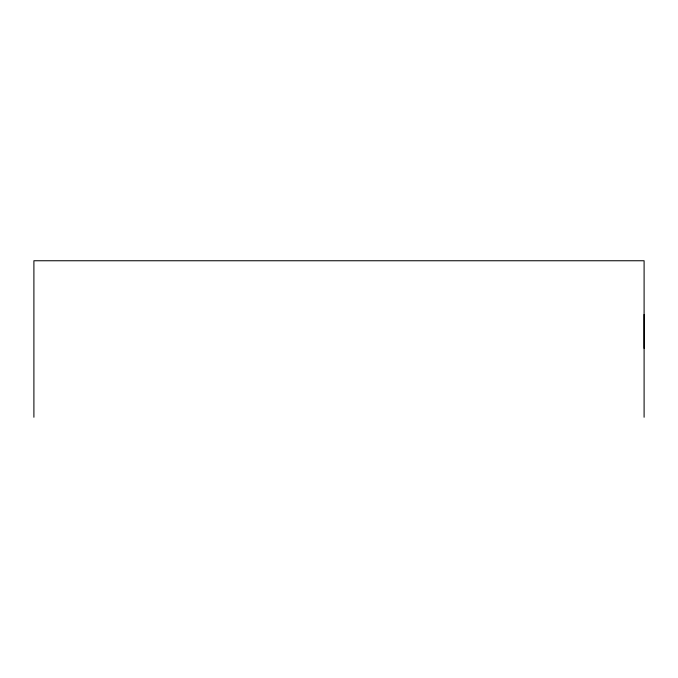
<?xml version="1.0" encoding="UTF-8"?>
<svg xmlns="http://www.w3.org/2000/svg" width="678" height="678" viewBox="0 0 678 678"><rect width="100%" height="100%" fill="white"/><g stroke="black" fill="none" stroke-linecap="round" stroke-linejoin="round"><path stroke-width="1.02" d="M644.1 348.373L644.1 314.456M644.1 417.25L644.1 260.75L33.9 260.75L33.9 417.25"/></g></svg>
